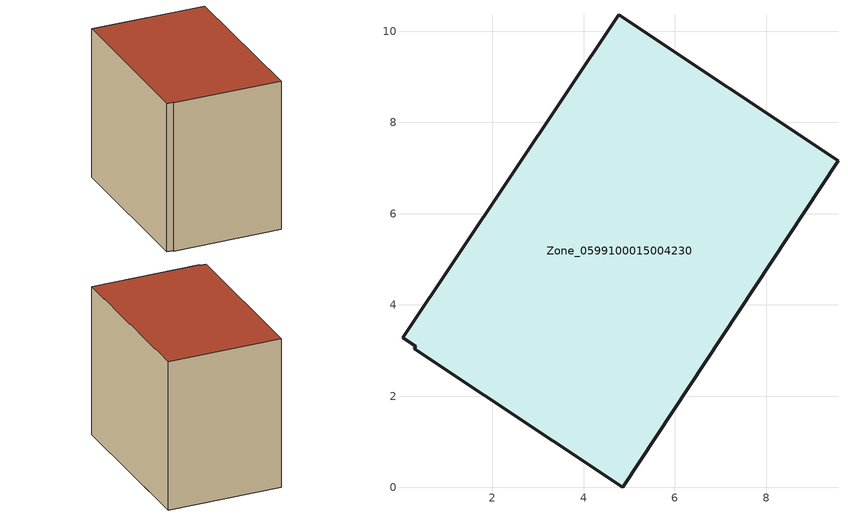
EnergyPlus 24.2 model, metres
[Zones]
Zone_0599100015004230
 floor ground (C_G): 0.28,3.04 0.32,3.1 0.03,3.28 4.77,10.36 9.58,7.16 4.86,0 z0.81
 wall outside (C_F): 4.86,0 9.58,7.16 4.77,10.36 0.03,3.28 0.32,3.1 0.28,3.04 4.86,0 z0.81:8.54
 roof outside (C_R): 0.32,3.1 0.28,3.04 4.86,0 9.58,7.16 4.77,10.36 0.03,3.28 z8.54
[BUILDING]
Pand.0599100015004230: North Axis=0; Terrain=City; Loads Convergence Tolerance Value=0.04; Temperature Convergence Tolerance Value=0.4; Solar Distribution=FullExterior; Maximum Number of Warmup Days=25; Minimum Number of Warmup Days=1
[Site:Location]
Rotterdam.The.Hague.AP_ZH_NLD Design_Conditions: Latitude=51.96; Longitude=4.45; Time Zone=1; Elevation=-4.5
[SITE:GROUNDTEMPERATURE:BUILDINGSURFACE]
18, 18, 18, 18, 18, 18, 18, 18, 18, 18, 18, 18
[MATERIAL] Thermal Absorptance=0.9; Solar Absorptance=0.7; Visible Absorptance=0.7
Name | Roughness | Thickness | Conductivity | Density | Specific Heat
G.TC.1975-1991 | MediumSmooth | 0.15 | 0.288461 | 540 | 1210
F.TC.1975-1991 | Rough | 0.3 | 0.230769 | 1920 | 840
R.TC.1975-1991 | MediumRough | 0.2 | 0.153846 | 1500 | 1000
[CONSTRUCTION]
C_G: G.TC.1975-1991
C_F: F.TC.1975-1991
C_R: R.TC.1975-1991
[ZONE]
Zone_0599100015004230: Type=1; Multiplier=1; Ceiling Height=Autocalculate; Volume=Autocalculate; Floor Area=autocalculate; Part of Total Floor Area=Yes
[ZONEINFILTRATION:DESIGNFLOWRATE]
Infil_Zone_0599100015004230: Zone or ZoneList or Space or SpaceList=Zone_0599100015004230; Schedule=AlwaysOn; Design Flow Rate Calculation Method=Flow/Area; Flow Rate per Floor Area=0.003; Constant Term Coefficient=1; Temperature Term Coefficient=0; Velocity Term Coefficient=0; Velocity Squared Term Coefficient=0
[HVACTEMPLATE:ZONE:IDEALLOADSAIRSYSTEM]
Zone_0599100015004230: Maximum Heating Supply Air Temperature=50; Minimum Cooling Supply Air Temperature=13; Maximum Heating Supply Air Humidity Ratio=0.0156; Minimum Cooling Supply Air Humidity Ratio=0.0077; Heating Limit=NoLimit; Cooling Limit=NoLimit; Dehumidification Control Type=ConstantSensibleHeatRatio; Cooling Sensible Heat Ratio=0.7; Dehumidification Setpoint=60; Humidification Control Type=None; Humidification Setpoint=30; Outdoor Air Method=None; Outdoor Air Flow Rate per Person=0.00944; Outdoor Air Flow Rate per Zone Floor Area=0; Outdoor Air Flow Rate per Zone=0; Demand Controlled Ventilation Type=None; Outdoor Air Economizer Type=NoEconomizer; Heat Recovery Type=None; Sensible Heat Recovery Effectiveness=0.7; Latent Heat Recovery Effectiveness=0.65
[ZONECONTROL:THERMOSTAT]
ThermostatControl_Zone_0599100015004230: Zone or ZoneList=Zone_0599100015004230; Control Type Schedule=DualSetpointControlType; Control 1=Thermostat_Zone_0599100015004230; Temperature Difference Between Cutout And Setpoint=0
[THERMOSTATSETPOINT:DUALSETPOINT]
Thermostat_Zone_0599100015004230: Heating Setpoint Temperature Schedule=HeatingSetpoint_Zone_0599100015004230; Cooling Setpoint Temperature Schedule=CoolingSetpoint_Zone_0599100015004230
[SCHEDULE:COMPACT]
HeatingSetpoint_Zone_0599100015004230: Through: 12/31, For: AllDays, Until: 24:00, 21
CoolingSetpoint_Zone_0599100015004230: Through: 12/31, For: AllDays, Until: 24:00, 24
DualSetpointControlType: Through: 12/31, For: AllDays, Until: 24:00, 4
AlwaysOn: Through: 12/31, For: AllDays, Until: 24:00, 1
